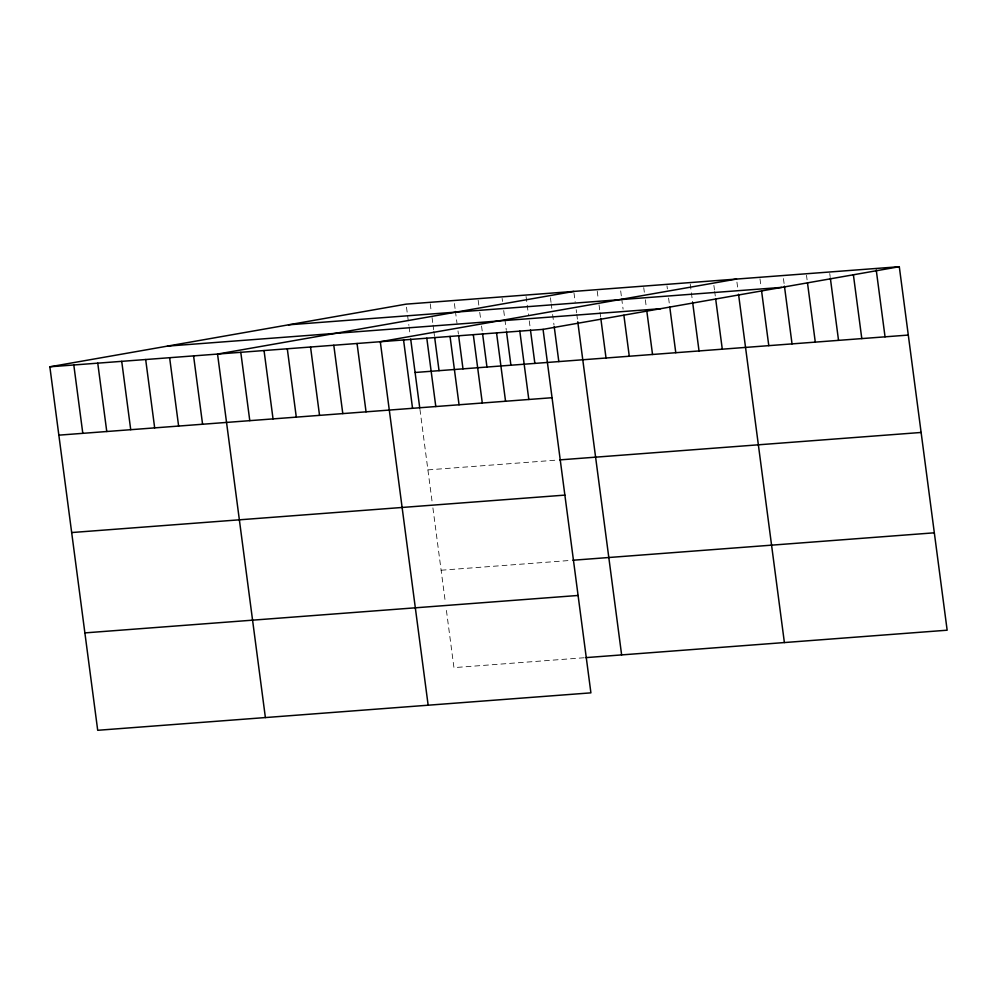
<?xml version="1.0" encoding="UTF-8"?>
<svg xmlns="http://www.w3.org/2000/svg" width="997" height="997" viewBox="0 0 997 997"><rect width="100%" height="100%" fill="white"/><g stroke="black" fill="none" stroke-linecap="round" stroke-linejoin="round"><path stroke-width="0.75" stroke-dasharray="4.99 3.74" d="M427.912 469.886L558.17 460.003M441.123 570.234L571.381 560.351M584.205 657.746L453.947 667.629L445.983 607.123M829.741 273.527L830.14 276.568M806.486 275.297L807.096 279.845M783.443 278.574L784.24 284.656M759.988 278.824L760.985 286.413M736.933 282.101L737.942 289.703M713.889 285.391L714.488 289.94M714.687 291.46L715.285 296.022M690.236 284.12L692.641 302.34M666.981 285.877L667.379 288.918M668.588 298.028L669.585 305.63M643.738 287.647L644.336 292.196M645.333 299.798L646.33 307.388M620.682 290.925L621.48 297.006M621.679 298.527L623.088 309.157M597.228 291.174L598.225 298.764M599.035 304.845L599.833 310.914M600.032 312.435L600.63 316.996M573.985 292.931L575.182 302.054M576.179 309.643L576.578 312.684M576.777 314.205L577.575 320.274M550.419 297.791L551.029 302.353M551.229 303.873L551.827 308.422M552.625 314.504L554.02 325.134M526.067 296.57L528.472 314.803M529.27 320.872L530.267 328.474M502.114 298.39L502.513 301.43M503.709 310.541L504.706 318.143M504.918 319.651L506.314 330.294M478.161 300.209L478.959 306.278M479.756 312.36L480.753 319.95M481.551 326.031L482.361 332.101M454.395 303.549L455.205 309.618M455.405 311.139L457 323.29M457.997 330.892L458.396 333.92M430.243 303.848L431.24 311.438M432.05 317.52L432.848 323.589M433.047 325.109L433.645 329.671M433.845 331.191L434.443 335.74M406.489 307.176L408.895 325.408M409.094 326.929L410.091 334.518M419.949 409.393L432.312 503.335M432.91 507.897L445.397 602.699"/><path stroke-width="1.5" d="M49.85 366.796L543.053 329.371L590.909 692.853L97.706 730.29L49.85 366.796L406.091 304.147L899.294 266.71L947.15 630.204L585.7 657.634M573.786 291.423L217.545 354.072L265.389 717.553M736.534 279.06L380.293 341.722L428.149 705.203M543.053 329.371L899.294 266.71M288.532 324.823L781.735 287.385M167.409 346.121L660.612 308.696M415.088 372.492L908.292 335.067M58.848 435.153L552.051 397.716M559.666 459.891L921.116 432.461M71.672 532.548L564.875 495.11M572.876 560.239L934.326 532.809M84.882 632.896L578.086 595.458M876.238 270L885.049 336.836M853.395 274.798L861.794 338.594M830.339 278.088L838.539 340.363M807.495 282.886L815.284 342.121M784.44 286.176L792.042 343.89M761.583 290.974L768.787 345.66M738.54 294.252L784.39 642.554M715.684 299.063L722.289 349.187M692.641 302.34L699.034 350.944M669.785 307.138L675.779 352.714M646.729 310.428L652.537 354.483M623.885 315.226L629.281 356.241M600.83 318.517L606.026 358.01M577.774 321.794L621.63 654.904M554.22 326.655L558.818 361.587M530.466 329.995L534.866 363.407M519.811 331.129L528.809 399.485M506.513 331.802L510.913 365.226M496.556 332.898L505.554 401.255M482.56 333.621L486.96 367.046M473.301 334.656L482.299 403.012M458.595 335.441L462.994 368.865M450.046 336.425L459.056 404.782M434.642 337.26L439.041 370.672M426.803 338.195L435.801 406.539M410.689 339.08L419.749 407.91M403.548 339.952L412.546 408.309M357.051 343.479L366.049 411.836M333.796 345.249L342.794 413.605M310.541 347.018L319.538 415.363M287.298 348.776L296.296 417.132M264.043 350.545L273.041 418.89M240.788 352.302L249.786 420.659M193.58 355.892L202.578 424.236M169.627 357.711L178.625 426.055M145.674 359.518L154.672 427.875M121.721 361.338L130.719 429.695M97.756 363.157L106.766 431.514M73.803 364.977L82.801 433.334"/></g></svg>
